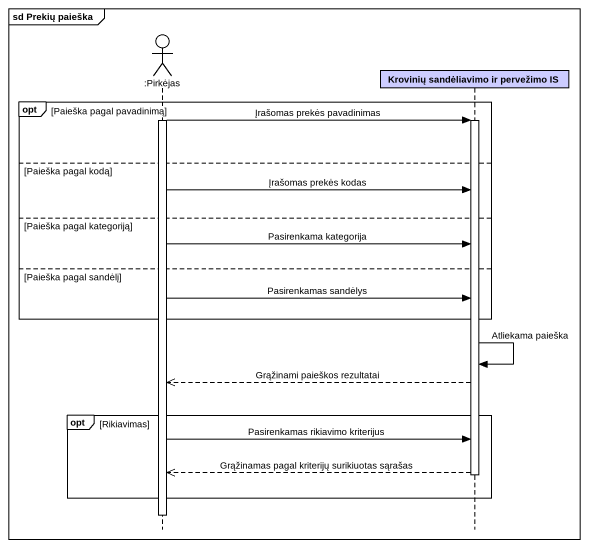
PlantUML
@startuml
mainframe sd Prekių paieška
hide footbox
actor ":Pirkėjas" as Pirkėjas
participant "Krovinių sandėliavimo ir pervežimo IS" as Krovinių_sandėliavimo_ir #CCCCFF

opt Paieška pagal pavadinimą
  activate Pirkėjas
  Pirkėjas -> Krovinių_sandėliavimo_ir : Įrašomas prekės pavadinimas
  activate Krovinių_sandėliavimo_ir
else Paieška pagal kodą
  Pirkėjas -> Krovinių_sandėliavimo_ir : Įrašomas prekės kodas
else Paieška pagal kategoriją
  Pirkėjas -> Krovinių_sandėliavimo_ir : Pasirenkama kategorija
else Paieška pagal sandėlį
  Pirkėjas -> Krovinių_sandėliavimo_ir : Pasirenkamas sandėlys
end
Krovinių_sandėliavimo_ir -> Krovinių_sandėliavimo_ir : Atliekama paieška
Krovinių_sandėliavimo_ir -->> Pirkėjas : Grąžinami paieškos rezultatai
opt Rikiavimas
  Pirkėjas -> Krovinių_sandėliavimo_ir : Pasirenkamas rikiavimo kriterijus
  Krovinių_sandėliavimo_ir -->> Pirkėjas : Grąžinamas pagal kriterijų surikiuotas sąrašas
  deactivate Krovinių_sandėliavimo_ir
end
deactivate Pirkėjas
@enduml
